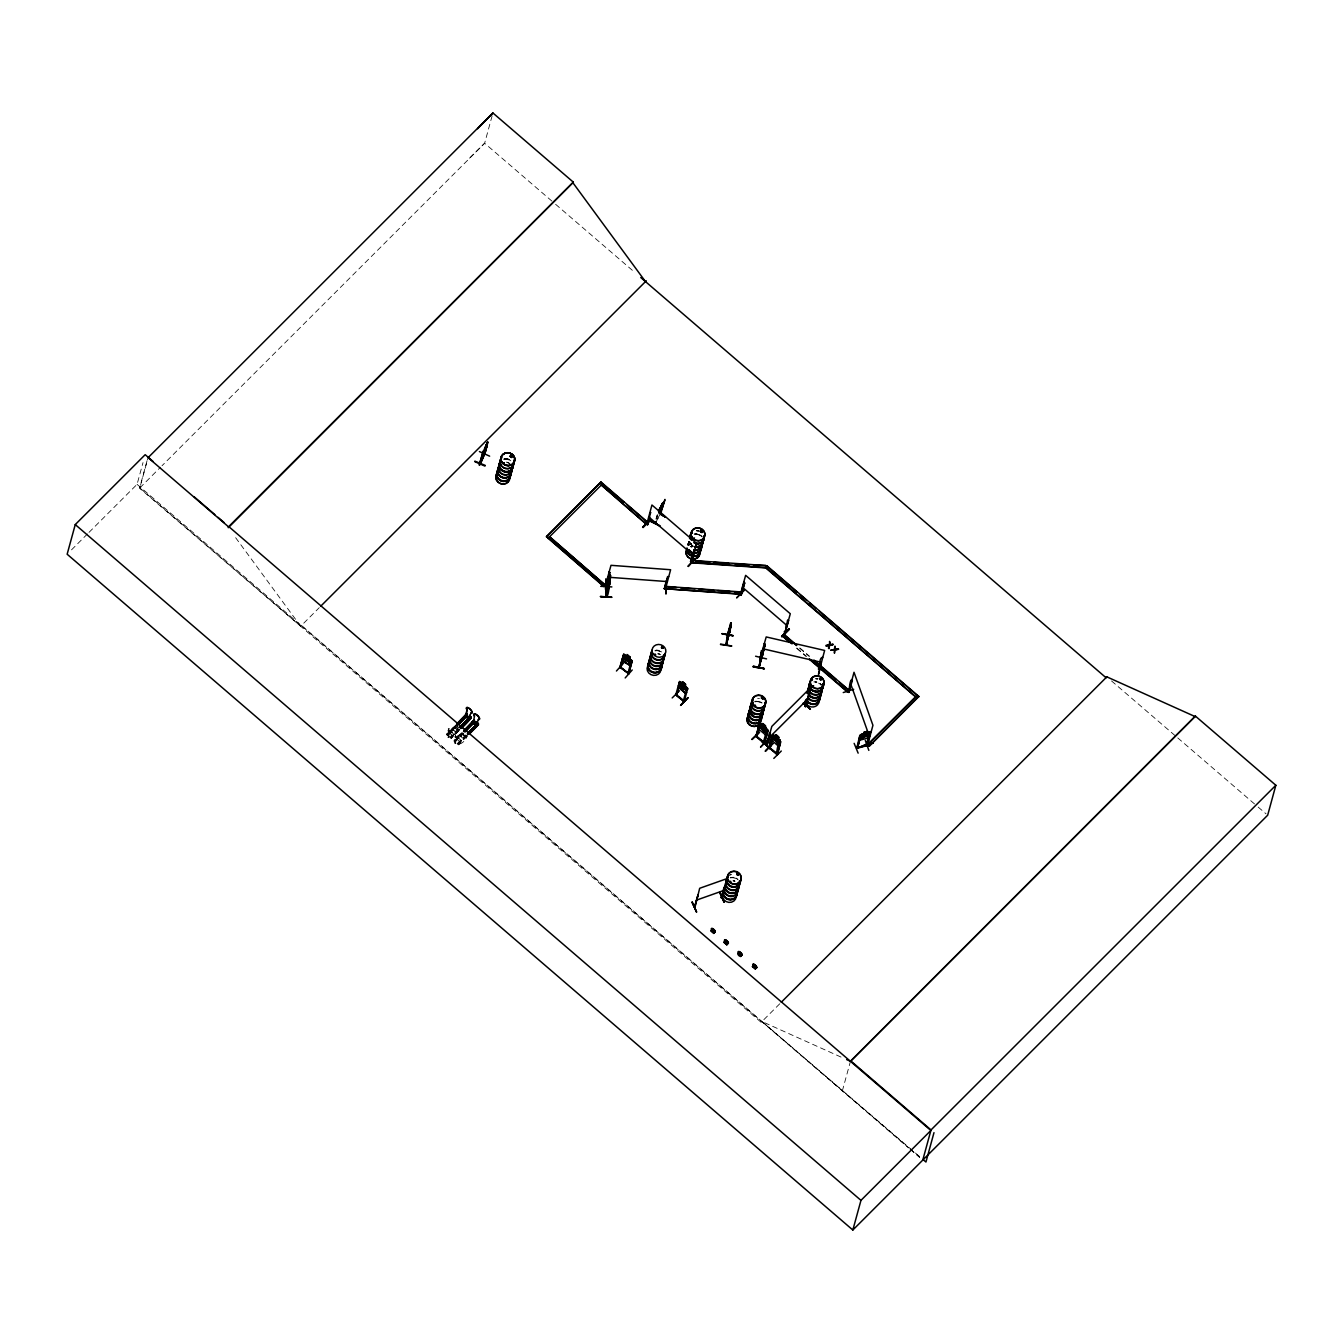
<?xml version="1.0" encoding="UTF-8"?>
<svg xmlns="http://www.w3.org/2000/svg" width="1343" height="1343" viewBox="0 0 1343 1343"><rect width="100%" height="100%" fill="white"/><g stroke="black" fill="none" stroke-linecap="round" stroke-linejoin="round"><path stroke-width="0.75" stroke-dasharray="5 3.75" d="M463.268 734.235L463.973 735.225M688.472 541.951L688.338 543.663L688.506 541.817M89.007 532.382L137.07 484.336L143.013 462.596M147.042 460.75L139.538 488.197L300.664 626.258L319.265 607.657M779.779 1003.758L761.162 1022.342L139.806 487.912L148.099 457.644M492.142 115.817L484.638 143.248L162.016 465.719M452.071 731.935L450.627 733.312C445.221 731.499 449.787 727.201 451.852 732.069M448.142 730.508L450.979 732.825M447.941 737.525L449.855 731.297L448.377 737.66M450.14 730.945L454.337 734.655L448.965 729.669M450.627 733.312L447.84 730.81M453.9 727.218L458.181 730.626M455.126 736.501L457.963 738.818M458.903 738.096A2.501 0.907 44.4 0 1 455.63 735.88A2.501 0.907 44.4 0 1 456.922 734.94A2.501 0.907 44.4 0 1 458.903 738.096L456.049 735.511L458.87 737.878M454.908 743.586L456.838 737.29L455.361 743.653M457.543 737.492L461.807 740.9M457.61 739.321L454.79 736.938L456.049 735.511M466.525 735.679L458.467 744.324M460.464 742.276L456.251 738.717M655.938 519.053L657.029 515.091M656.274 519.237L657.365 515.292M656.777 518.448L657.852 514.487M687.885 544.67L688.606 542.052M842.33 1090.952L850.455 1061.306M455.982 727.134L457.191 728.829M687.666 544.905L688.472 543.126M657.516 518.7L659.715 514.973M655.753 522.309L660.068 515.175M688.271 543.294L689.463 541.817A7 6.379 15.3 0 0 687.767 546.349M455.243 725.975L446.413 734.503L454.841 725.74M446.447 734.537L455.965 725.002M455.512 726.311L446.984 734.99L446.346 734.436M456.133 727.016L447.236 735.192L455.663 726.445M456.049 726.546L447.269 735.225M456.066 726.664L447.169 735.125M458.265 728.594L449.771 737.273M450.409 737.844L458.92 729.148M460.145 728.712L450.644 738.046L457.678 730.726M459.742 729.853L451.181 738.499L459.642 729.769M462.294 732.153L454.438 741.386L453.8 740.832M461.253 733.698C445.356 742.007 460.884 751.09 467.196 736.249M454.203 741.067L461.27 733.832M454.354 741.319L461.539 734.151M463.217 732.942L454.622 741.521M463.771 733.396L455.008 741.638M457.208 743.686L465.702 734.99M457.527 743.837L466.088 735.108M457.61 743.904L466.105 735.225M457.762 744.173L466.374 735.561M467.633 734.957L458.131 744.475M467.079 736.165L458.668 744.929M71.515 549.858L87.547 533.842M139.806 487.912L160.539 467.196M469.53 158.155L484.638 143.248L554.021 202.927M688.439 545.174L689.933 544.066M691.091 547.239L691.947 547.239M457.476 728.913L457.913 726.848M689.849 544.1L691.561 543.411M464.628 735.242L463.52 734.688M503.894 459.037L507.57 458.987L510.86 460.649A7.118 6.497 15.3 0 0 503.91 459.054A7.118 6.497 15.3 0 1 510.793 460.817M695.909 533.859L694.096 534.111A7 6.379 15.3 0 1 702.188 536.915A7.118 6.497 15.3 0 0 695.892 533.859L699.485 534.682L702.238 537.049M690.688 546.416L692.518 546.165A7 6.379 15.3 0 0 690.772 546.45M655.082 650.465L656.928 650.213M730.374 877.483L734.05 877.432A7 6.379 15.3 0 0 730.474 877.399M696.799 530.569L698.629 530.77A7 6.379 15.3 0 0 696.849 530.502A7.118 6.497 15.3 0 1 698.629 530.787M656.912 650.213L662.049 652.077A7.017 6.396 15.3 0 0 655.183 650.381M815.973 678.551L817.82 678.752A7.118 6.497 15.3 0 0 815.923 678.735A7.118 6.497 15.3 0 1 817.82 678.769M815.083 681.824L816.93 682.026A7.017 6.396 15.3 0 0 813.354 681.975M758.677 701.348L755.001 701.399A7.017 6.396 15.3 0 1 758.711 701.264M506.747 461.992L510.004 463.771A7.034 6.413 15.3 0 0 506.731 462.076L508.46 462.781M733.228 880.488A6.967 6.362 15.3 0 1 734.94 881.092L733.228 880.437L734.99 881.058M841.037 1057.075L761.985 1021.536L919.955 1156.894M693.122 546.282L689.547 542.32A7.118 6.497 15.3 0 0 693.173 546.097M737.341 879.077L735.796 878.053A7 6.379 15.3 0 1 738.499 880.286M455.915 725.153L458.735 727.52M1111.534 680.951L1176.199 736.568M1177.761 737.911L1256.612 805.733M1258.19 807.093L1266.08 813.875M555.599 204.287L634.45 272.109M799.84 647.914L809.359 656.106M799.74 648.283L809.258 656.475M796.802 647.997L806.32 656.19M796.701 648.367L806.22 656.559M301.47 625.452L908.64 1147.677M910.218 1149.037L919.67 1157.162M137.07 484.336L908.573 1147.929M910.151 1149.272L919.602 1157.414M820.187 683.671L821.429 685.031A7.017 6.396 15.3 0 0 820.187 683.57M235.646 537.704L300.664 626.258M688.371 543.546L688.69 545.376M503.994 458.97A7 6.379 15.3 0 1 510.827 460.531M503.843 459.507A7 6.379 15.3 0 1 510.676 461.085M506.664 462.311A7.034 6.413 15.3 0 1 508.393 462.932M655.031 650.935A7 6.379 15.3 0 1 661.864 652.513M657.801 653.957A6.967 6.362 15.3 0 1 659.514 654.578M693.122 546.366A7 6.379 15.3 0 1 689.63 542.505M695.808 534.313A7 6.379 15.3 0 1 702.036 537.452M691.763 544.805A7 6.379 15.3 0 1 689.782 541.951M696.698 531.056A7 6.379 15.3 0 1 698.511 531.24M696.748 530.754A7.118 6.497 15.3 0 1 698.578 530.955M688.925 545.057A7 6.379 15.3 0 1 688.707 541.733A7 6.379 15.3 0 0 688.875 545.241M688.606 545.04A7 6.379 15.3 0 1 691.611 543.344M690.722 546.635A7 6.379 15.3 0 1 692.501 546.4M688.472 545.594A7 6.379 15.3 0 1 691.477 543.881M687.75 545.224A7 6.379 15.3 0 1 689.362 542.32M687.734 544.838A7.118 6.497 15.3 0 1 689.379 541.884M688.791 545.543A7 6.379 15.3 0 1 688.573 542.219M754.967 701.583A7.118 6.497 15.3 0 1 761.901 703.178M754.951 701.869A7 6.379 15.3 0 1 761.783 703.447M757.637 698.343A7.017 6.396 15.3 0 1 759.45 698.545M729.585 875.334A7 6.379 15.3 0 1 731.23 874.679M730.323 877.953A7 6.379 15.3 0 1 737.156 879.531M729.585 875.065A7.118 6.497 15.3 0 1 731.247 874.394M733.177 880.655A7 6.379 15.3 0 1 734.89 881.277M733.093 880.974A6.967 6.362 15.3 0 1 734.806 881.579M814.983 682.311A7 6.379 15.3 0 1 816.796 682.496M818.525 683.117A7 6.379 15.3 0 1 821.211 685.434M815.889 679.021A7.017 6.396 15.3 0 1 817.702 679.205M816.04 678.484A7 6.379 15.3 0 1 817.837 678.685M446.783 734.369L450.979 738.079L446.783 734.369M448.797 732.304L452.994 736.031L448.797 732.304M452.155 728.88L456.335 732.59L452.155 728.88M459.591 735.276L463.788 739.003L459.591 735.276M461.388 733.463L465.568 737.173L461.388 733.463M659.648 654.175L657.936 653.42A6.967 6.362 15.3 0 1 661.142 655.099L659.698 654.058M761.968 703.01L760.423 701.986A7.017 6.396 15.3 0 1 761.934 702.893M448.646 729.887A2.501 0.907 44.4 0 0 451.919 732.086A2.501 0.907 44.4 0 0 449.955 728.947A2.501 0.907 44.4 0 0 448.646 729.887"/><path stroke-width="1.5" d="M726.462 644.455L730.827 626.392L726.294 645.009L727.956 634.433M767.323 566.125L765.779 567.938L767.323 566.125L918.83 696.446L869.324 746.204L867.696 744.794L915.657 696.866L765.779 567.938L691.276 562.784L696.597 543.411L651.943 505.002L646.738 524.223C647.762 524.928 647.813 522.863 647.326 524.71M676.855 694.532C672.037 693.156 687.717 703.782 683.537 700.274M684.259 701.382L687.666 688.523L680.632 681.808M691.846 561.861L690.537 561.76L691.729 562.297L694.885 550.361L693.878 549.975L694.885 550.361M665.977 588.788L666.162 586.404L740.664 591.927L740.48 594.294L665.977 588.788L740.581 593.925L741.269 595.134L740.362 594.479L745.634 575.341L790.288 613.751L785.067 632.906L788.576 620.701L787.569 620.315L785.084 632.822M784.362 632.284L784.765 631.411L785.537 632.2M600.674 586.32L611.871 586.925M605.76 596.829L605.945 586.874M606.633 586.488L606.247 596.98C609.739 596.594 610.108 569.516 610.427 576.315M609.806 584.087L609.051 585.011L609.453 584.104M609.672 575.878L609.319 574.922L606.046 587.814L610.041 572.588L609.034 572.168L610.041 572.588M609.067 584.071C600.69 610.696 611.216 586.555 609.974 577.456L609.151 583.332L609.89 580.612M605.458 589.292L605.811 578.816M606.835 584.541L605.911 583.5L606.986 584.155M606.751 584.49L606.952 584.104M667.639 576.516L664.298 588.771L665.624 588.016M665.658 583.483L665.977 593.824L665.725 583.231M665.977 593.791L665.826 583.45M668.646 576.583L667.622 576.869M765.779 567.938L765.946 565.571L691.427 560.4L691.376 562.415L765.879 567.569L915.657 696.849M756.73 736.602L759.332 724.179L760.088 724.834L756.68 737.022L755.74 736.216M755.84 736.451L759.567 723.122L767.81 730.223L764.368 743.166L755.857 735.796M767.709 730.172C768.901 735.36 761.263 745.046 764.352 742.545M763.395 742.31L764.033 743.351L755.874 736.417M769.203 747.312L777.547 754.497L777.026 753.457M780.283 740.362C775.935 769.556 775.448 746.909 779.779 742.243M777.647 754.514L776.926 753.322L776.539 754.262M764.201 647.091L762.102 656.257L762.287 654.914M655.384 521.722L654.796 523.099L655.904 521.974M731.28 622.967L727.318 635.256M611.602 597.366L600.405 596.611L611.653 597.115M611.653 597.165L600.472 596.46M763.714 649.441L763.025 652.396M758.56 667.37L764.855 644.942L759.03 667.589L760.877 657.348M504.196 462.764L503.424 463.553L504.129 463.066M503.39 462.982L504.431 462.966M510.155 455.965L511.717 455.076M654.511 654.696L655.434 655.082L654.578 654.41M654.83 654.444L655.72 654.83L655.082 654.125M661.528 647.897L662.049 646.638M661.444 647.343L662.368 646.386M662.133 647.846C660.756 646.302 662.922 649.206 663.224 647.225M662.787 647.914L663.459 647.108L662.77 648.333M694.499 537.905L693.592 538.593M700.442 530.72L700.391 531.274A7.118 6.497 15.3 0 1 701.902 532.432A7 6.379 15.3 0 0 700.375 531.308M700.777 530.519L701.466 531.66M701.113 531.475L701.953 530.351M729.904 881.982L730.676 881.209M736.753 874.108L737.508 875.351L738.734 874.327M752.751 714.56L752.684 715.483M754.632 706.032L755.589 705.696L754.85 705.075M761.38 698.041L762.908 699.065M761.649 697.991L761.968 697.571M762.69 699.283L763.361 698.259M810.484 695.456L810.517 695.238M812.767 686.575L813.69 685.887L812.884 686.693M819.616 678.702L821.161 679.743M820.489 679.524L821.144 678.333M821.614 678.92L821.194 679.843M731.079 624.008L730.861 624.999M763.025 653.235L762.27 655.72L761.313 655.199M722.131 633.745L733.211 635.608M728.426 636.532L730.139 626.107M728.544 636.548L730.273 626.123M729.618 631.512L730.088 628.39M729.87 632.217L731.314 622.867M730.777 627.013L731.264 623.538L729.367 631.025M848.34 691.46C849.28 695.607 849.296 676.922 852.369 680.381L848.793 692.434L848.877 690.806M729.35 631.831L726.462 643.885M720.486 644.556L731.616 646.05M722.098 633.879L733.177 635.776L722.181 633.577M727.822 634.97L726.378 644.808M730.542 623.958L731.062 623.102L727.738 635.675M465.937 715.953L466.911 709.742A3.744 1.377 44.4 0 1 467.482 707.643A3.744 1.377 44.4 0 1 471.628 710.85A3.744 1.377 44.4 0 1 471.04 712.948L468.741 718.32L465.937 715.953L467.062 709.591A3.744 1.377 44.4 0 1 467.633 707.492A3.744 1.377 44.4 0 1 471.477 711.001A3.744 1.377 44.4 0 1 470.889 713.099L471.04 712.948M476.345 724.565L473.374 722.349L474.499 715.987A3.744 1.377 44.4 0 1 475.086 713.888A3.744 1.377 44.4 0 1 479.065 717.246A3.744 1.377 44.4 0 1 478.494 719.344L476.194 724.733M764.738 644.909L762.656 654.142M829.672 644.741L833.029 644.422L829.672 644.741L829.554 641.417C832.207 645.748 824.266 644.623 826.281 645.882L828.883 645.278L829.017 648.551L828.346 647.964M834.322 649.525L830.998 650.264L834.322 649.525L834.977 646.101L835.094 649.424L838.468 649.089L835.094 649.424M829.017 648.551L829.672 645.177L833.029 644.422M830.998 650.264L834.322 649.945L834.439 653.218L835.111 649.844L838.468 649.089M866.185 745.869L870.13 733.379L865.815 745.533L867.108 745.617L856.565 748.42L857.623 747.799M867.225 745.197L856.901 747.984M729.769 629.565L730.323 626.728M764.452 646.722L764.1 647.561M619.946 666.934L628.759 673.934L632.184 660.991L623.656 654.192L619.946 667.538L620.718 668.008L620.348 666.665M628.877 673.498L619.845 667.303L623.421 655.25L624.21 655.871L620.835 667.572M755.605 656.223L766.534 658.893M720.553 644.069L731.633 645.933M761.38 650.633L759.836 660.823L762.069 650.532M759.685 660.756L762.035 650.532L759.836 660.823M765.225 644.371L764.301 643.801L765.225 644.371L759.013 667.689L761.363 657.247M821.261 664.466L818.491 674.387L820.791 664.13M822.739 657.315C818.592 656.744 819.633 671.752 818.441 668.881M480.727 462.664C491.572 434.897 471.947 488.264 483.161 451.349M487.694 442.065L483.749 454.807M484.739 453.968C470.57 485.981 488.667 438.422 486.166 447.521M762.79 653.403L763.093 652.094M753.222 666.934L764.368 668.663L753.238 666.85M764.469 645.916L764.268 646.822M763.781 648.854L761.414 659.161L762.673 654.712M762.27 655.72L762.471 654.813M763.932 649.542L764.536 646.235M753.339 666.38L764.368 668.68L753.406 666.145M763.042 653.067L763.412 650.969M683.302 700.677L684.007 701.701L675.814 694.801M784.329 631.73L785.437 632.587M769.136 747.329L776.791 753.457M769.791 747.917L769.371 746.943M153.102 461.505L145.178 454.689L75.258 524.576L67.15 554.223L852.839 1230.02L1267.658 815.235L1275.85 785.269L1195.421 716.104L850.455 1061.306L846.678 1059.61M228.511 526.809L228.276 527.681L573.343 182.161L492.915 112.98L148.099 457.644L228.511 526.809L573.343 182.161M492.915 112.98L477.571 128.743M474.885 461.136L485.243 465.4M479.384 451.55L489.641 456.167M480.206 462.445L483.547 450.509M482.019 458.819L487.442 444.298M485.377 447.471L483.48 455.646M485.478 447.051L487.308 442.535M483.799 454.488L484.538 451.752M486.25 447.303C487.895 444.617 479.401 465.551 485.562 448.025M487.056 443.089L484.269 455.025M464.913 716.44L464.762 715.55L468.489 719.462M466.726 714.644L466.76 713.502L457.694 722.87M461.136 728.393C470.772 720.318 477.453 708.751 461.656 726.177M464.258 731.18L474.213 719.898L474.213 721.09M477.151 721.544L476.799 722.836M468.254 734.403L478.444 723.457L467.683 734.033M548.145 537.905L546.517 536.512L601.009 482.036L647.292 521.856L645.748 523.669L601.194 484.89L645.748 523.669M605.139 585.011L549.421 536.629L605.139 585.011L603.695 586.455L547.978 538.073M546.416 536.881L601.009 482.036M602.537 483.816L547.877 538.442M603.695 586.455L605.24 584.641M609.705 574.938L606.465 586.69M609.991 576.97L610.528 575.358L610.31 578.732M610.377 578.346L605.71 596.863M650.029 519.741L642.625 527.195L650.516 519.892M650.734 512.858C650.448 509.517 649.022 523.518 647.578 524.794L646.654 524.139M647.83 524.525L649.424 518.314M649.777 520.95L659.833 525.902M643.096 527.598L650.499 519.875M655.871 521.873L655.149 523.283L655.518 521.688M659.849 508.577L658.876 511.935L662.821 502.651L659.833 508.561M661.428 505.304L662.502 503.575M616.437 671.013L623.572 663.073M660.236 513.227L663.425 502.551L660.185 514.403M660.521 514.587C668.562 484.387 664.382 507.604 658.842 513.177M626.644 656.156L627.03 654.494L629.884 656.761L629.917 662.519L625.519 660.454L624.411 658.154L625.166 655.434L626.711 656.072M662.032 515.309L665.389 516.837M625.183 677.946L632.234 669.972M631.126 661.377L631.915 661.998L631.126 661.377L628.037 673.229M631.277 659.849L632.1 661.075L628.423 674.136M664.5 588.788L667.118 578.413M664.5 588.268L665.49 587.965M687.918 566.158L695.372 558.47L688.388 566.511M672.171 697.94L679.474 690.755M675.781 694.835L679.508 681.489L680.649 681.891M679.608 681.589L679.071 687.683L685.467 693.206M679.759 683.469L676.553 695.422L680.028 683.218L679.004 682.832L680.028 683.218M682.395 683.553L682.798 681.891L685.551 684.242L685.534 690.067L681.287 687.851L680.229 685.501L680.968 682.781L682.412 683.352M683.268 682.647L684.913 684.074M685.148 685.702L685.45 684.225L682.798 682.093M687.969 697.672L680.616 705.125M680.616 705.36L687.985 697.688L680.632 705.394M683.251 701.197L686.743 688.925L687.515 689.58L686.743 688.925M736.719 597.836L744.207 590.232L736.837 597.669M727.436 634.903L730.676 623.034M740.664 591.927L734.352 591.843M744.677 582.946L741.168 595.15L744.677 582.946L743.921 582.291L741.168 594.596M765.946 565.571L753.423 565.084M692.098 902.362L696.564 912.031L692.165 902.127M761.968 655.871L760.877 655.972L766.198 636.935L824.636 650.448L819.549 669.536L818.76 668.428L818.542 669.368M760.608 658.691L764.083 645.832M694.667 906.76L698.007 894.975L694.616 906.945M694.986 907.247L699.686 888.277L727.067 878.591L721.342 897.846L723.961 887.538M696.564 912.031L692.165 902.127M752.164 739.523L759.584 732.388M781.727 636.297L789.046 628.793M788.777 641.551L782.432 636.095L783.976 634.282L796.668 645.194M763.663 741.924L756.243 736.031L759.651 723.222M782.432 636.095L783.976 634.282M785.286 632.469L786.78 623.874M762.925 723.642L762.539 725.102L761.028 724.414L760.272 727.134L763.898 731.683L765.594 731.7L765.594 725.875L762.858 723.524L762.455 725.186L760.675 723.441M763.328 724.28L764.973 725.707M767.81 730.223L762.774 723.592M760.541 746.993L768.045 739.355L760.658 747.077M770.664 748.739L762.253 741.588L770.513 749.058M711.219 930.615L714.056 932.932M712.143 929.625L714.912 932.176L713.704 933.435L710.883 931.052L712.143 929.625L714.963 931.992L713.737 933.301M763.814 742.007L763.21 742.763L766.769 730.575L767.524 731.23L766.769 730.575M724.935 885.457L721.426 897.913L721.711 896.805M766.349 745.096L769.573 733.345C771.218 732.036 769.119 744.945 766.433 744.626L767.357 744.71M719.882 892.524L724.146 902.06M765.426 751.207L772.846 743.518L765.476 750.938M772.326 735.846C766.752 751.14 769.892 754.011 773.35 736.233L772.326 735.846L773.35 736.233M776.036 735.007C782.851 742.091 775.062 731.381 775.717 736.384M778.352 738.717L779.595 740.379L778.856 743.099L777.161 743.099L773.534 738.532L774.29 735.813L775.784 736.501L776.103 734.923M776.573 735.679L778.235 737.106M777.228 754.766L768.985 747.682L772.745 734.621L780.249 740.429L778.269 738.801L778.755 737.257M773.803 758.409L781.29 751.022M724.028 942.366L726.832 944.733L724.028 942.366L725.287 940.923L728.107 943.306L726.832 944.733M776.909 753.876L780.031 741.991M777.127 754.749L780.887 741.655M805.296 705.948L809.09 693.844L805.397 706.703L806.153 705.998M809.09 693.844L805.112 706.452M806.153 706.099L811.357 686.894L771.822 726.395L766.534 745.533L767.273 744.777M740.9 956.098L738.096 953.664L739.019 952.724L741.789 955.293A2.501 0.907 44.4 0 1 738.583 953.11A2.501 0.907 44.4 0 1 739.892 952.153A2.501 0.907 44.4 0 1 741.856 955.309C739.489 950.391 735.293 954.688 740.564 956.535L741.84 955.108M803.215 703.329L810.383 709.054M828.883 645.278L826.214 646.134M829.672 645.177L832.962 644.674M835.111 649.844L838.401 649.341M752.433 966.641L753.675 965.332L756.462 967.766L755.219 969.142L752.433 966.641L753.675 965.332M752.735 966.339L755.572 968.639M753.557 965.499L756.478 967.699M809.393 659.279L847.467 692.031L849.011 690.218L814.11 660.202M848.894 691.427L854.014 672.272L872.933 725.287L867.696 744.794M848.793 692.434L851.68 679.575M858.765 739.086L861.199 734.336L870.281 732.405L867.696 738.146L859.57 740.228L858.798 739.204M856.767 748.42L860.712 735.88L857.505 748.219M860.712 735.88L857.489 748.169M863.499 733.849L863.952 732.288L867.343 731.347L866.806 732.892L868.417 732.909L867.662 735.645L862.357 738.13L860.947 737.425L861.686 734.705L863.566 733.748L859.839 735.175L856.75 748.37M864.472 732.388L866.554 731.834M872.916 742.813L862.273 745.953L872.916 743.183M867.343 731.347L866.839 732.993L869.307 732.187M865.295 740.413L868.837 750.368M868.703 737.408L866.94 743.686L869.324 746.204M867.125 745.164L870.633 731.599L866.94 745.718M917.101 695.422L867.796 744.425M852.839 1230.02L860.964 1200.357L930.867 1130.487L229.099 526.876M922.759 1160.134L931.018 1129.933L1275.85 785.269M933.989 1132.636L925.948 1162.031L923.111 1159.597M850.455 1061.306L1195.421 716.104M767.054 744.106L766.433 744.626M805.212 706.267L805.884 705.209M727.57 634.366L725.875 644.724M485.797 447.622C490.967 433.017 479.015 462.412 485.746 447.706M484.857 451.5L485.931 448.68M486.468 448.26L481.936 459.289M485.327 452.155L487.156 445.003M487.14 445.372L483.598 453.195M484.789 452.792L485.797 450.09M510.609 455.462L511.952 456.15M511.834 456.805L512.203 455.646M700.358 530.754L701.969 530.686M701.399 530.149L700.962 531.459M754.43 705.478L755.286 705.478M813.22 686.558L813.186 686.743M819.532 678.735L821.261 678.987M485.662 448.512L486.686 445.826L486.166 446.85M483.094 454.908L486.837 446.229M483.967 451.886L485.041 449.871M483.833 453.296L484.521 451.282M661.092 507.469L662.435 504.112M650.046 520.513L659.849 525.902L649.811 520.883M857.438 747.245L856.868 747.933M866.05 745.852L866.856 744.744M484.957 466.105L474.683 461.589M485.243 448.629L486.569 445.389M485.847 448.898L483.228 454.606M481.986 459.155L485.595 450.761L482.204 457.308M662.485 506.093L659.027 511.649L661.26 507.15M485.981 447.353L484.722 451.282M480.475 461.841L480.408 463.033M486.284 445.171L487.845 442.015L484.387 449.082M658.725 510.39L659.447 508.963M658.439 511.33L663.576 502.248M485.981 448.411L486.552 447.353M486.854 444.147L487.442 443.106M762.119 741.856L770.563 748.974M665.289 517.122L660.689 513.933M806.354 705.545L805.481 706.619M605.676 584.02L607.019 584.037M867.007 743.669L867.242 744.475M867.058 743.267L867.863 744.022L867.645 743.099M665.356 517.005L662.116 515.074M510.709 455.311L510.676 456.267M702.322 531.408L700.761 531.627M761.38 697.823L762.001 697.353M821.312 679.189L820.137 679.34M736.753 873.907L738.197 873.521M662.468 504.313L663.224 503.356M623.572 654.276L624.814 654.561M624.21 655.871L623.186 655.518M623.085 660.437L622.581 658.12L623.085 660.437L629.833 665.658C633.241 665.54 623.622 663.643 623.236 660.353M629.884 656.761L629.481 658.204M456.654 724.414L467.095 713.771M456.67 724.532L466.541 714.342M456.821 724.784L466.928 714.392M457.107 725.019L465.585 716.306M467.381 714.963L457.409 725.153L467.398 715.08M459.054 724.028L466.239 716.86M469.53 715.315L469.177 716.625M459.692 727.167L468.17 718.455M470.151 717.498L459.994 727.302L470.671 716.776M461.942 726.412L470.99 717.061M460.817 727.99L471.057 718.253M461.052 728.326L470.973 718.186M474.499 715.987L474.348 716.138A3.744 1.377 44.4 0 1 474.935 714.056A3.744 1.377 44.4 0 1 478.914 717.397A3.744 1.377 44.4 0 1 478.343 719.495L478.494 719.344M463.721 730.726L474.213 719.898M463.805 730.793L474.532 720.167M464.107 730.928L473.995 720.671L478.528 724.666L470 733.345M464.544 731.415L473.021 722.702M464.846 731.549L474.549 721.359M464.93 731.616L474.834 721.493M465.081 731.885L473.693 723.273M468.556 732.12L477.638 723.944M467.448 733.714L477.403 723.592M467.515 733.782L478.108 723.189M467.968 734.268L478.444 723.457M469.916 733.278L478.461 724.632M743.921 582.291L744.425 583.198M741.185 595.05L740.967 593.724M676.637 694.902L683.503 700.408M788.576 620.701L787.569 620.315M782.079 636.851L789.432 629.397M770.513 732.925L769.573 733.345M810.282 709.322L803.651 702.96M320.742 606.18L646.302 280.788M678.366 685.501L678.987 687.767M678.987 687.683L685.434 693.223L686.693 692.501M687.75 688.59L686.894 687.415M759.03 729.316L765.493 734.856L766.652 734.218M759.164 731.985L751.711 739.389M768.582 738.247L808.117 698.746M771.671 738.532L772.292 740.799L778.671 746.339L779.998 745.533M765.359 751.09L772.896 743.552M847.467 692.031L848.91 690.587L839.392 682.395M869.425 745.835L918.83 696.446M1105.877 677.594L1106.699 676.788L1195.27 716.658M781.257 1002.264L1106.8 676.889L1105.994 677.695L640.762 277.531M858.143 753.154L854.148 743.351M848.507 690.906L848.759 692.333M721.241 897.493L722.03 897.275M810.349 709.222L803.332 703.128M663.19 647.981L661.595 647.813M762.706 698.847L763.109 697.974M737.341 873.638L737.576 875.015L738.482 874.058M738.281 874.075L737.122 874.411M730.844 881.998L730.172 882.099M819.549 669.083L818.76 668.478M605.945 595.503L606.046 587.714M765.359 734.839L766.652 734.05M778.604 746.238L779.897 745.449M511.801 456.704L510.306 456.15M701.986 531.761L702.087 530.502M737.928 874.981L738.398 873.89M696.429 900.146L723.827 890.443M853.695 689.312L843.253 692.552M870.583 732.59L870.633 731.599M862.324 746.003L872.9 743.115M863.902 732.388L867.377 731.465M859.873 736.484L860.829 736.233M857.657 747.413L865.899 745.214M701.063 530.049L702.49 530.989M484.252 454.001L487.811 442.401M606.784 584.457L605.693 584.44L610.998 565.319L670.61 569.734L665.507 588.805L664.416 588.771M664.382 588.368L665.289 588.335M695.473 561.072L709.96 562.062M714.09 562.348L728.594 563.355M734.806 563.791L749.293 564.799M607.758 577.188L667.353 581.586M666.044 586.773L676.402 587.546M680.532 587.848L695.019 588.922M699.166 589.224L713.653 590.299M717.8 590.618L730.206 591.524M820.523 677.98L821.681 678.97M762.958 648.803L821.396 662.3M869.24 732.237L870.314 732.523M820.405 679.843L819.599 678.954M663.106 505.723L662.099 508.158M762.807 697.453L763.428 698.293M621.137 667.505L627.869 672.86M466.088 715.785L468.908 718.169M767.222 566.494L797.205 592.28M800.361 594.999L806.673 600.422M809.829 603.141L816.141 608.564M819.297 611.283L918.73 696.816M742.394 587.21L787.048 625.62M648.703 516.87L693.357 555.28M783.876 634.651L796.567 645.563M814.009 660.571L836.219 679.676M782.533 635.726L792.051 643.901M809.493 658.909L847.567 691.662M600.909 482.422L624.092 502.366M627.181 505.002L647.192 522.226M546.517 536.512L603.796 586.085M773.87 735.007L775.7 736.585M679.138 682.882L687.398 689.949M850.606 1060.752L931.018 1129.933M194.265 496.91L214.846 514.621M218.002 517.34L224.348 522.78M75.258 524.576L860.964 1200.357M573.108 183.034L645.479 281.61M609.101 585.028L610.024 575.761L610.108 576.97M719.647 892.558L724.062 902.295M690.52 561.81L694.13 549.723A7 6.379 15.3 0 0 702.07 541.749M850.774 684.124L868.283 733.228M512.657 463.939A7 6.379 15.3 0 1 505.572 472.081A7 6.379 15.3 0 1 499.831 462.563M512.808 463.721A7.118 6.497 15.3 0 1 505.606 471.997A7.118 6.497 15.3 0 1 499.781 462.328M512.304 468.237A7.034 6.413 15.3 0 1 503.054 474.331A7.034 6.413 15.3 0 1 500.1 463.839M513.714 460.464A7.118 6.497 15.3 0 1 505.589 468.573A7.118 6.497 15.3 0 1 501.711 457.678M510.155 456.536A7.118 6.497 15.3 0 1 511.683 457.56M512.808 463.402A7 6.379 15.3 0 1 505.723 471.544A7 6.379 15.3 0 1 499.982 462.009M512.858 463.553A7.118 6.497 15.3 0 1 505.656 471.829A7.118 6.497 15.3 0 1 499.831 462.16M513.748 460.296A7.118 6.497 15.3 0 1 505.639 468.405A7.118 6.497 15.3 0 1 501.762 457.51M510.206 456.368A7.118 6.497 15.3 0 1 511.733 457.375M510.122 473.273A7.017 6.396 15.3 0 1 503.021 481.432A7.017 6.396 15.3 0 1 497.263 471.88M510.256 473.055A7.118 6.497 15.3 0 1 503.054 481.331A7.118 6.497 15.3 0 1 497.229 471.645M509.752 477.571A7.034 6.413 15.3 0 1 500.503 483.665A7.034 6.413 15.3 0 1 497.548 473.156A6.967 6.362 15.3 0 0 500.553 483.53A6.967 6.362 15.3 0 0 509.719 477.487M512.237 468.489A7.034 6.413 15.3 0 1 502.987 474.566A7.034 6.413 15.3 0 1 500.032 464.074M511.163 469.781A7.118 6.497 15.3 0 1 503.037 477.89A7.118 6.497 15.3 0 1 499.16 467.011M510.256 472.719A7 6.379 15.3 0 1 502.265 480.71A7 6.379 15.3 0 1 498.438 470M511.196 469.614A7.118 6.497 15.3 0 1 503.088 477.722A7.118 6.497 15.3 0 1 499.21 466.844M511.163 469.446A7.017 6.396 15.3 0 1 503.155 477.453A7.017 6.396 15.3 0 1 499.327 466.709M663.845 655.367A7 6.379 15.3 0 1 655.854 663.358A7 6.379 15.3 0 1 652.026 652.648M663.123 657.936A6.967 6.362 15.3 0 1 656.056 666.044A6.967 6.362 15.3 0 1 650.348 656.559M651.355 655.216A6.967 6.362 15.3 0 1 652.715 654.175M665.104 653.772A7.017 6.396 15.3 0 1 656.744 660.101A7.017 6.396 15.3 0 1 651.892 650.717M664.013 654.83A7.017 6.396 15.3 0 1 656.005 662.821A7.017 6.396 15.3 0 1 652.178 652.094M665.238 653.218A7 6.379 15.3 0 1 656.895 659.547A7 6.379 15.3 0 1 652.06 650.163M661.293 664.701A7 6.379 15.3 0 1 653.302 672.692A7 6.379 15.3 0 1 649.475 661.965M661.444 664.483A7.118 6.497 15.3 0 1 653.336 672.591A7.118 6.497 15.3 0 1 649.441 661.713M660.571 667.27A6.967 6.362 15.3 0 1 653.504 675.378A6.967 6.362 15.3 0 1 647.796 665.893M662.989 658.423A6.967 6.362 15.3 0 1 655.921 666.531A6.967 6.362 15.3 0 1 650.213 657.046M662.552 663.089A7.017 6.396 15.3 0 1 653.319 669.167A7.017 6.396 15.3 0 1 650.365 658.691M661.461 664.147A7.017 6.396 15.3 0 1 653.453 672.155A7.017 6.396 15.3 0 1 649.626 661.411M662.687 662.535A7 6.379 15.3 0 1 653.47 668.613A7 6.379 15.3 0 1 650.532 658.154M703.178 540.658A7 6.379 15.3 0 1 694.835 546.987M690 537.62A7 6.379 15.3 0 1 691.024 536.26M703.027 538.61A7.118 6.497 15.3 0 1 694.919 546.719M690 537.2A7.118 6.497 15.3 0 1 691.024 535.84M702.137 541.548A7 6.379 15.3 0 1 694.146 549.539M704.236 537.2A7.118 6.497 15.3 0 1 695.758 543.63M690.117 537.385A7.118 6.497 15.3 0 1 691.88 532.735M700.324 531.576A7.118 6.497 15.3 0 1 701.869 532.6M702.977 538.442A7 6.379 15.3 0 1 694.986 546.433M689.563 538.627A7 6.379 15.3 0 1 691.158 535.723M703.732 535.723A7 6.379 15.3 0 1 695.741 543.714M690.168 537.569A7 6.379 15.3 0 1 691.914 533.003M704.286 537.032A7.118 6.497 15.3 0 1 694.062 542.824M690.52 538.896A7.118 6.497 15.3 0 1 691.93 532.567M704.219 536.847A7 6.379 15.3 0 1 694.163 542.538M691.46 540.222A7 6.379 15.3 0 1 692.065 532.449M700.274 548.33A7 6.379 15.3 0 1 694.096 556.506A7 6.379 15.3 0 1 686.861 548.498M699.585 550.882A7 6.379 15.3 0 1 692.484 559.024A7 6.379 15.3 0 1 686.743 549.488M702.003 542.035A7 6.379 15.3 0 1 694.012 550.026M699.518 551.066A7 6.379 15.3 0 1 692.434 559.208A7 6.379 15.3 0 1 686.693 549.69M701.684 546.517A7.118 6.497 15.3 0 1 693.206 552.947A7 6.379 15.3 0 0 701.516 546.719M691.46 552.326A7.118 6.497 15.3 0 1 688.724 549.959A7 6.379 15.3 0 0 691.46 552.426M700.425 547.776A7 6.379 15.3 0 1 694.247 555.952A7 6.379 15.3 0 1 687.012 547.944M701.667 546.165A7 6.379 15.3 0 1 693.341 552.493M691.611 551.872A7 6.379 15.3 0 1 688.909 549.556M763.764 706.317A7 6.379 15.3 0 1 756.68 714.442A7 6.379 15.3 0 1 750.938 704.924M751.946 703.581A7 6.379 15.3 0 1 753.322 702.54M763.915 706.099A7.118 6.497 15.3 0 1 760.037 713.972A7.118 6.497 15.3 0 1 751.006 710.716A7.118 6.497 15.3 0 1 753.305 702.255M764.671 703.027A7.017 6.396 15.3 0 1 756.663 711.035A7.017 6.396 15.3 0 1 752.835 700.291M763.932 705.763A7.017 6.396 15.3 0 1 756.831 713.905A7.017 6.396 15.3 0 1 751.073 704.37M764.805 702.49A7 6.379 15.3 0 1 756.814 710.481A7 6.379 15.3 0 1 753.003 699.753M761.565 717.296A7 6.379 15.3 0 1 753.222 723.625A7 6.379 15.3 0 1 748.387 714.258M761.766 716.944A7.118 6.497 15.3 0 1 753.305 723.357A7.118 6.497 15.3 0 1 748.387 713.838M749.411 712.478A7.118 6.497 15.3 0 1 750.804 711.421M760.809 720.033A7 6.379 15.3 0 1 751.593 726.093A7 6.379 15.3 0 1 748.655 715.634A6.967 6.362 15.3 0 0 751.66 725.891A6.967 6.362 15.3 0 0 760.826 719.848M763.244 711.018A6.967 6.362 15.3 0 1 754.078 717.061A6.967 6.362 15.3 0 1 751.14 706.636M762.27 712.143A7.118 6.497 15.3 0 1 754.145 720.268A7.118 6.497 15.3 0 1 750.267 709.373M761.716 716.742A7.017 6.396 15.3 0 1 753.373 723.088A7.017 6.396 15.3 0 1 748.521 713.704M762.119 712.361A7.017 6.396 15.3 0 1 754.111 720.368A7.017 6.396 15.3 0 1 750.284 709.624M762.253 711.824A7 6.379 15.3 0 1 754.262 719.798A7 6.379 15.3 0 1 750.452 709.087M739.137 882.385A7 6.379 15.3 0 1 731.146 890.375A7 6.379 15.3 0 1 727.318 879.648M738.415 884.953A6.967 6.362 15.3 0 1 733.16 893.028A6.967 6.362 15.3 0 1 724.918 886.783M740.597 880.42A7.118 6.497 15.3 0 1 731.23 886.581A7.118 6.497 15.3 0 1 728.242 875.955M739.288 881.831A7 6.379 15.3 0 1 733.11 890.023A7 6.379 15.3 0 1 725.875 882.015M726.462 880.454A7 6.379 15.3 0 1 727.47 879.111M740.379 880.773A7 6.379 15.3 0 1 731.163 886.833A7 6.379 15.3 0 1 728.225 876.375M740.53 880.219A7 6.379 15.3 0 1 731.314 886.296A7 6.379 15.3 0 1 728.376 875.837M736.585 891.718A7 6.379 15.3 0 1 730.407 899.894A7 6.379 15.3 0 1 723.172 891.886M735.863 894.27A6.967 6.362 15.3 0 1 728.796 902.378A6.967 6.362 15.3 0 1 723.088 892.894M738.381 885.138A7 6.379 15.3 0 1 733.11 893.263A7 6.379 15.3 0 1 724.834 886.984M738.281 885.44A6.967 6.362 15.3 0 1 733.026 893.515A6.967 6.362 15.3 0 1 724.784 887.27M737.827 890.107A7 6.379 15.3 0 1 730.391 896.57A7 6.379 15.3 0 1 724.062 888.613M736.736 891.164A7 6.379 15.3 0 1 731.465 899.273A7 6.379 15.3 0 1 723.189 893.011M736.787 891.332A7.118 6.497 15.3 0 1 730.508 899.642A7.118 6.497 15.3 0 1 723.155 891.5M737.979 889.553A7 6.379 15.3 0 1 730.542 896.033A7 6.379 15.3 0 1 724.213 888.059M822.352 688.64A7 6.379 15.3 0 1 809.611 692.031M808.805 690.487A7 6.379 15.3 0 1 810.198 684.259M821.261 689.714A7 6.379 15.3 0 1 816.863 697.655A7 6.379 15.3 0 1 808.066 693.223M807.714 691.561A7 6.379 15.3 0 1 809.443 686.978M821.278 689.547A6.967 6.362 15.3 0 1 816.913 697.453A6.967 6.362 15.3 0 1 808.133 693.038M807.798 691.376A6.967 6.362 15.3 0 1 809.527 686.827M821.161 690.033A6.967 6.362 15.3 0 1 816.779 697.94A6.967 6.362 15.3 0 1 807.999 693.525M807.663 691.863A6.967 6.362 15.3 0 1 809.393 687.314M823.058 683.486A7.118 6.497 15.3 0 1 815.856 691.763A7.118 6.497 15.3 0 1 810.03 682.076A7.118 6.497 15.3 0 0 815 691.444A7.118 6.497 15.3 0 0 823.46 685.014M811.054 680.716A7.118 6.497 15.3 0 1 812.448 679.659M822.52 688.086A7.017 6.396 15.3 0 1 813.287 694.18A7.017 6.396 15.3 0 1 810.333 683.688M822.923 683.705A7.017 6.396 15.3 0 1 811.676 690.084M810.484 688.758A7.017 6.396 15.3 0 1 810.064 682.311M811.105 680.548A7.118 6.497 15.3 0 1 812.498 679.491M823.41 684.829A7 6.379 15.3 0 1 815.067 691.141A7 6.379 15.3 0 1 810.232 681.774M819.801 697.974A7 6.379 15.3 0 1 806.253 699.821M818.726 698.864A6.967 6.362 15.3 0 1 813.489 706.955A6.967 6.362 15.3 0 1 805.246 700.71M820.372 693.038A7.017 6.396 15.3 0 1 807.932 698.091M806.925 693.206A7.017 6.396 15.3 0 1 807.512 691.645M806.388 699.267A7.017 6.396 15.3 0 0 819.969 697.42A7.118 6.497 15.3 0 1 806.253 699.485M820.858 694.146A7 6.379 15.3 0 1 808.1 697.537M807.076 692.669A7 6.379 15.3 0 1 807.68 691.108M608.446 580.461L608.245 588.402L609 577.859L608.58 580.478M729.299 632.066L729.551 633.04L729.299 632.066M472.199 721.946L476.211 726.294L472.199 721.946M660.672 507.486L659.917 510.222L662.334 504.8L660.672 507.486M626.577 656.559L625.838 659.279L628.49 661.394L629.229 658.674L626.577 656.559M627.517 655.233L629.095 657.08L627.517 655.233M682.345 683.956L681.606 686.676L684.175 688.892L684.913 686.155L682.345 683.956M762.404 725.589L761.649 728.309L764.217 730.525L764.956 727.788L762.404 725.589M775.65 736.988L774.911 739.724L777.479 741.924L778.218 739.204L775.65 736.988M724.381 941.863L727.184 944.297L724.381 941.863M863.431 734.235L862.676 736.954L865.933 736.098L866.671 733.379L863.431 734.235M862.189 734.722L863.935 735.813L861.165 738.163L864.556 735.947L867.175 736.552L865.379 735.427L868.031 733.228L864.791 735.276L862.189 734.722M789.063 628.809L781.609 636.498L789.063 628.809M758.493 727.05L758.963 729.383L758.493 727.05M625.418 655.82L626.761 658.943L624.411 659.178L627.248 659.698L629.33 663.089L627.936 659.866L630.186 659.614L627.483 659.094L625.418 655.82M761.263 724.817L762.555 727.99L760.256 728.158L763.009 728.779L765.006 732.237L763.697 728.964L765.879 728.863L763.244 728.175L761.263 724.817M774.525 736.216L775.818 739.405L773.518 739.557L776.271 740.178L778.269 743.653L776.942 740.362L779.125 740.178L776.506 739.573L774.525 736.216M502.03 462.428A7.017 6.396 15.3 0 0 514.1 462.277A7.017 6.396 15.3 0 0 507.436 452.692A7.017 6.396 15.3 0 0 502.03 462.428A7.034 6.413 15.3 0 0 514.067 462.395A7.034 6.413 15.3 0 0 507.402 452.792A7.034 6.413 15.3 0 0 501.997 462.546A7.034 6.413 15.3 0 0 514.084 462.395A7.034 6.413 15.3 0 0 507.402 452.776A7.034 6.413 15.3 0 0 501.997 462.546M653.185 654.125A6.967 6.362 15.3 0 0 665.171 653.957A6.967 6.362 15.3 0 0 658.54 644.439A6.967 6.362 15.3 0 0 653.185 654.125M692.216 537.469A7 6.379 15.3 0 0 704.252 537.318A7 6.379 15.3 0 0 697.605 527.749A7 6.379 15.3 0 0 692.216 537.469M692.149 537.754A7 6.379 15.3 0 0 704.168 537.603A7 6.379 15.3 0 0 697.521 528.034A7 6.379 15.3 0 0 692.149 537.754M754.212 716.574A6.967 6.362 15.3 0 0 763.378 710.531A6.984 6.379 15.3 0 1 754.195 716.574A6.984 6.379 15.3 0 1 751.257 706.133A6.967 6.362 15.3 0 0 754.212 716.574M753.154 704.79A7 6.379 15.3 0 0 765.191 704.622A7 6.379 15.3 0 0 758.543 695.07A7 6.379 15.3 0 0 753.154 704.79M753.104 705.058A6.967 6.362 15.3 0 0 765.09 704.907A6.967 6.362 15.3 0 0 758.459 695.372A6.967 6.362 15.3 0 0 753.104 705.058M711.874 929.843A2.501 0.907 44.4 0 0 715.148 932.042A2.501 0.907 44.4 0 0 713.167 928.903A2.501 0.907 44.4 0 0 711.874 929.843M711.723 929.994A2.501 0.907 44.4 0 0 714.996 932.21A2.501 0.907 44.4 0 0 713.015 929.054A2.501 0.907 44.4 0 0 711.723 929.994M725.019 941.141A2.501 0.907 44.4 0 0 728.275 943.357A2.501 0.907 44.4 0 0 726.311 940.201A2.501 0.907 44.4 0 0 725.019 941.141M724.867 941.309A2.501 0.907 44.4 0 0 728.124 943.508A2.501 0.907 44.4 0 0 726.16 940.352A2.501 0.907 44.4 0 0 724.867 941.309M738.751 952.942A2.501 0.907 44.4 0 0 742.007 955.158A2.501 0.907 44.4 0 0 740.043 952.002A2.501 0.907 44.4 0 0 738.751 952.942M753.389 965.55A2.501 0.907 44.4 0 0 756.663 967.766A2.501 0.907 44.4 0 0 754.699 964.61A2.501 0.907 44.4 0 0 753.389 965.55M753.238 965.701A2.501 0.907 44.4 0 0 756.512 967.917A2.501 0.907 44.4 0 0 754.531 964.761A2.501 0.907 44.4 0 0 753.238 965.701M728.527 880.857A7 6.379 15.3 0 0 740.564 880.706A7 6.379 15.3 0 0 733.916 871.137A7 6.379 15.3 0 0 728.527 880.857M728.477 881.126A6.967 6.362 15.3 0 0 740.463 880.974A6.967 6.362 15.3 0 0 733.832 871.439A6.967 6.362 15.3 0 0 728.477 881.126M811.407 685.45A7 6.379 15.3 0 0 823.444 685.299A7 6.379 15.3 0 0 816.779 675.73A7 6.379 15.3 0 0 811.407 685.45M811.357 685.719A6.967 6.362 15.3 0 0 823.326 685.568A6.967 6.362 15.3 0 0 816.712 676.049A6.967 6.362 15.3 0 0 811.357 685.719"/></g></svg>
